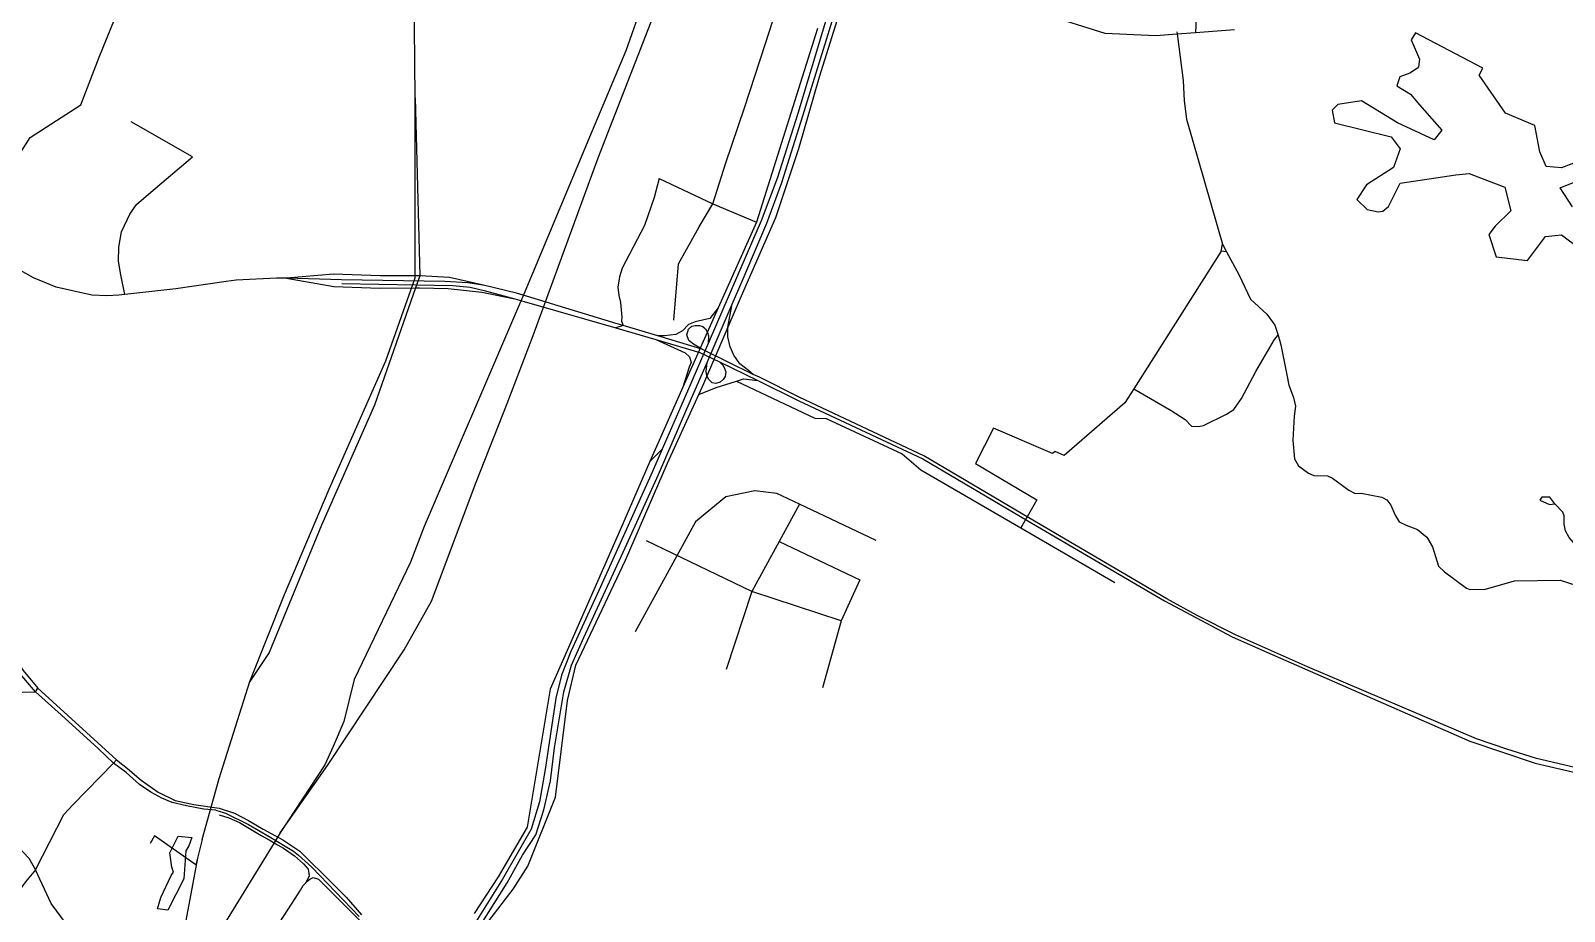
# Model space of a CAD drawing. Header units: millimetres. Extents: x 170 to 95391, y -643 to 69125.
# Drawn here: x 53792 to 59911, y 27543 to 31054 of the extents above; entities that cross this region are included whole.
import ezdxf

# ---------------------------------------------------------------- set-up
doc = ezdxf.new("R2010")
doc.units = ezdxf.units.MM
for name, color, linetype in [('railways', 4, 'Continuous'), ('roads_1', 1, 'Continuous'), ('roads_2', 2, 'Continuous'), ('roads_3', 3, 'Continuous'), ('water', 7, 'Continuous')]:
    doc.layers.add(name, color=color, linetype=linetype)

msp = doc.modelspace()

# ---------------------------------------------------------------- linework, layer by layer
at = {"layer": 'railways'}
for points in [[(56313.59, 31389.76), (56166.51, 30974.53), (56032.48, 30655.35), (55763.35, 30012.87), (55722.51, 29917), (55361.75, 29077.71), (55307.19, 28935.7), (55082.76, 28467.55), (55041.21, 28300.52), (54998.69, 28199.78), (54965.74, 28127.42), (54787.17, 27855.88)], [(56056.33, 30547.85), (56115.41, 30697.16), (56286.54, 31137.7)], [(54787.17, 27855.88), (54976.2, 28124.86), (55282.01, 28586.2), (55391.98, 28779.25), (55569.91, 29254.19), (55693.92, 29567.99), (55796.84, 29838.74), (55936.14, 30220.84), (56056.33, 30547.85)], [(54787.17, 27855.88), (54763.83, 27815.95)], [(54763.83, 27815.95), (54547.19, 27463.96), (54209.61, 26900.86), (54171.32, 26845.49), (54126.49, 26792.62), (54106.59, 26773.13), (54040.35, 26720.43), (53984.92, 26681.56), (53923.81, 26654.19), (53856.97, 26628.52), (53791.86, 26615.93), (52691.52, 26482.94), (52313.5, 26440.08), (52236.11, 26434.97), (52164.55, 26437.16), (51341.7, 26538.73)]]:
    msp.add_lwpolyline(points, dxfattribs=at)
at = {"layer": 'roads_1'}
for points in [[(55729.92, 30007.55), (55603.55, 30038.42), (55536.99, 30048.75), (55444.1, 30054.37), (55032.86, 30060.57), (54813.47, 30068.02), (54773.15, 30067.76), (54612.41, 30059.96), (54572.06, 30054.63), (54371.41, 30025.68), (54168.34, 30002.52), (54144.1, 29999.76), (54095.82, 29997.31), (54035.65, 29999.47), (53893.96, 30031.66), (53803.97, 30068.51), (53627.59, 30167.07)], [(55033.57, 30045.83), (55476.88, 30038.57), (55545.1, 30032.31), (55600.93, 30018.8), (55723.25, 29985.5)], [(55723.25, 29985.5), (55761.66, 29974.47)], [(55770.17, 29995.33), (55729.92, 30007.55)], [(60174.17, 28064.81), (59799.56, 28152.49), (59681.23, 28189.63), (59560.28, 28231.22), (58886.84, 28518.47), (58598.67, 28645.66), (58445.84, 28722.31), (58324.81, 28789.28), (57774.98, 29111.94), (57355.6, 29359.31), (56860.62, 29591.92), (56699.58, 29673.38), (56674.63, 29683.42), (56469.96, 29784.7), (56293.85, 29837.21), (56156.12, 29878.28), (56132.49, 29885.33), (55770.17, 29995.33)], [(55761.66, 29974.47), (56126.83, 29869.59), (56286.29, 29822.87), (56461.53, 29771.52), (56540, 29733.69), (56693.99, 29659.45), (56856.79, 29578.77), (57351.6, 29346.65), (57770.48, 29100.66), (58316.15, 28780.61), (58585.94, 28636.87), (58723.71, 28575.88), (59534.09, 28221.7), (59794.47, 28133.55), (60537.92, 27960.43), (60824.67, 27870.23), (61106.36, 27785.85), (61320.97, 27740.31), (61632.17, 27683.87), (62027.11, 27616.1), (62108.25, 27601.2), (62170.37, 27587.98), (62240.82, 27569.73), (62317.68, 27548.57)], [(56597.35, 29759.98), (56583.29, 29794), (56573.74, 29833.31), (56574.03, 29871.67), (56591.64, 29963.83)], [(56410.31, 29841.19), (56416.22, 29863.81), (56430.71, 29876.49), (56444.02, 29879.31), (56460.98, 29878.67), (56474.32, 29874.48), (56484.61, 29865.85), (56492.72, 29850.44), (56496.21, 29837.63), (56494.95, 29807.55)], [(56469.96, 29784.7), (56437.28, 29804.16), (56418.36, 29818.63), (56410.31, 29841.19)], [(56674.63, 29683.42), (56656.09, 29699.32), (56621.25, 29726.55), (56597.35, 29759.98)], [(56566, 29693.72), (56562.77, 29675.83), (56555.49, 29664.13), (56543.59, 29652.96), (56525.63, 29647.62), (56511.69, 29650.13), (56498.5, 29663.17), (56489.35, 29678.08), (56487.35, 29695.33), (56490.66, 29731.63)], [(56540, 29733.69), (56553.86, 29720.41), (56559.01, 29711.31), (56566, 29693.72)], [(56458, 29603.39), (56527.45, 29631.6), (56607.73, 29657.3), (56636.71, 29666.58), (56693.99, 29659.45)]]:
    msp.add_lwpolyline(points, dxfattribs=at)
at = {"layer": 'roads_2'}
for points in [[(57264.47, 32064.88), (57072.76, 31450.52), (56959.95, 31077.99), (56852.42, 30724.83), (56772.37, 30469.68), (56707.31, 30296.26), (56608.72, 30069.37)], [(56631.46, 30055.39), (56729.86, 30286.88), (56789.68, 30449.09), (56872.91, 30715.48), (57038.34, 31248.23), (57098.37, 31439.08), (57291.19, 32063.66)], [(59727.44, 31744.93), (58957.59, 31740.77), (58522.57, 31741.48), (58468.73, 31688.69), (58440.15, 31047.71)], [(55325.69, 30786.12), (55322.82, 31213.75), (55306.91, 31394.95)], [(56358.42, 29900.46), (56376.58, 30125.4), (56459.94, 30272.09), (56514.1, 30363.76), (56565.71, 30527.06), (56640.37, 30747.47), (56724.55, 31003.61), (56837.23, 31353.69)], [(55568.49, 27437.77), (55716.84, 27631.48), (55776.17, 27723.33), (55886.76, 27998.27), (55933.91, 28383.68), (55967.89, 28524.67), (56165.43, 28943.71), (56332.89, 29330.22), (56458, 29603.39), (56478.22, 29648.29), (56627.89, 29997.1), (56764.94, 30310.11), (56856.46, 30584.67), (56938.81, 30870.49), (57053.62, 31235.86)], [(56932.04, 31063.84), (56688.09, 30290.47), (56587.4, 30065.45), (56535.33, 29948.73), (56394.64, 29633.31), (56262.57, 29337.25), (56145.8, 29066.59), (55865.35, 28428.19), (55772.72, 27878.49), (55657.98, 27680.23), (55561.31, 27534.82)], [(54666.09, 28459.46), (54804.79, 28806.16), (54983.59, 29226.97), (55209.12, 29738.34), (55326.36, 30068.96), (55325.69, 30786.12)], [(56299.33, 30465.03), (56280.35, 30388.83), (56240.64, 30278.3), (56152.78, 30107.43), (56140.96, 30073.51), (56134.66, 30032.03), (56138.58, 29998.07), (56146.09, 29970.13), (56150.28, 29912.81), (56149.06, 29896.62), (56156.12, 29878.28), (56126.83, 29869.59)], [(56299.33, 30465.03), (56514.1, 30363.76), (56688.09, 30290.47)], [(55603.55, 30038.42), (55463.54, 30070.4), (55345.35, 30077.45), (55185.98, 30076.63), (55000.96, 30083.16), (54813.47, 30068.02)], [(54813.47, 30068.02), (55002.06, 30034.93), (55185.25, 30028.46), (55327.4, 30029.18), (55344.04, 30029.28), (55458.56, 30026.53), (55591.78, 30012.13), (55723.25, 29985.5)], [(56608.72, 30069.37), (56494.95, 29807.55), (56385.9, 29556.61)], [(56410.38, 29547.03), (56490.66, 29731.63), (56591.64, 29963.83), (56631.46, 30055.39)], [(56385.9, 29556.61), (56311.7, 29385.85), (56273.04, 29296.9), (56059.67, 28822.74), (55947.75, 28579.37), (55909.67, 28484.21), (55887.76, 28393.27), (55845.48, 28108.11), (55822.9, 27979.34), (55789.15, 27870.11), (55736.81, 27780.25), (55674.74, 27670.72)], [(55693.57, 27656.6), (55754.3, 27766.71), (55807.5, 27848.48), (55840.13, 27947.49), (55865.7, 28063.95), (55882.13, 28194.81), (55918.79, 28417.59), (55949.36, 28525.16), (55999.63, 28634.92), (56163.79, 28992.82), (56296.61, 29285.46), (56410.38, 29547.03)], [(56262.57, 29337.25), (56311.7, 29385.85)], [(53147.46, 29289.94), (53263, 29210.89), (53332.72, 29146.09), (53406.46, 29055.46), (53428, 29020.16), (53569.77, 28799.98), (53630.39, 28697.23), (53762.41, 28503.06), (53820.13, 28432.33), (54135.24, 28147.18), (54179, 28112.2), (54233.48, 28065.43), (54300.82, 28017.78), (54368.55, 27985.32), (54442.52, 27969.55), (54543.92, 27954.7), (54605.87, 27934.26), (54660.74, 27904.88), (54720.13, 27871.17)], [(54530.45, 27946.31), (54483.18, 27950.25), (54413.34, 27963.07), (54356.89, 27976.82), (54314.87, 27994.54), (54271.34, 28017.91), (54226.33, 28048.95), (54172.72, 28096.43), (54122.72, 28134.39), (54060.85, 28192.48), (53913.81, 28326.64), (53811.33, 28417.67), (53803.32, 28427.11), (53749.02, 28491.14)], [(54544.76, 28073.12), (54666.09, 28459.46)], [(54476.62, 27829.56), (54544.76, 28073.12)], [(54530.45, 27946.31), (54547.66, 27940.48), (54557.6, 27938.53), (54569.44, 27934.76), (54660.62, 27889.53), (54744.06, 27840.8), (54840.97, 27782.18), (54860.32, 27767.47)], [(54543.68, 27928.31), (54582.67, 27915.72), (54625.2, 27897.48), (54711.5, 27845.8), (54743.45, 27828.01)], [(54720.13, 27871.17), (54752.38, 27853.52), (54798.47, 27828.61), (54866.51, 27782.54), (54999.7, 27651.04), (55050.72, 27598.98), (55111.91, 27529.42)], [(54476.62, 27829.56), (54458.03, 27755.42), (54403.82, 27463.2)], [(54743.45, 27828.01), (54777.24, 27808.31)], [(54777.24, 27808.31), (54801.29, 27794.3), (54844.25, 27763.78), (54881.03, 27732.29), (54899.38, 27710.66), (54901.82, 27693.76), (54902.78, 27685.05), (54889.76, 27656.76)], [(54860.32, 27767.47), (54913.76, 27719.35), (55103.4, 27522.16)], [(54443.21, 26974.83), (54757.53, 27454.39), (54846.93, 27593.89), (54868.55, 27626.98), (54880, 27645.27), (54889.76, 27656.76), (54894.11, 27661.86), (54905.57, 27671.11)], [(54905.57, 27671.11), (54918.69, 27677.85), (54940.28, 27671.41), (55161.2, 27450.12), (55205.86, 27394.65), (55212.98, 27386.84), (55243.76, 27353.06), (55311.07, 27301.47), (55379.49, 27250.42), (55430.74, 27221), (55519.39, 27193.38), (55605.54, 27176.42), (55665, 27168.9), (55729.89, 27156.45), (55768.02, 27144.75), (55837.18, 27120.86), (55974.93, 27067.65), (56067.47, 27028.92), (56140.96, 27000.1), (56214.47, 26971.83), (56286.87, 26941.4), (56407.05, 26874.75), (56425.51, 26889.01)], [(55674.74, 27670.72), (55562.1, 27489.98), (55397.33, 27240.53), (55239.97, 27001), (55177.5, 26898.46)], [(55197.33, 26887.46), (55259.87, 26991.27), (55342.71, 27117.23), (55419.84, 27233.3), (55501.64, 27358.59), (55589.25, 27491.97), (55693.57, 27656.6)]]:
    msp.add_lwpolyline(points, dxfattribs=at)
at = {"layer": 'roads_3'}
for points in [[(52344.93, 28307.47), (52345.66, 28343.01), (52344.09, 28598.23), (52349.32, 28739.39), (52415.6, 28862.26), (52482.56, 28942.97), (52536.47, 28997.8), (52676.87, 29066.26), (52796.45, 29104.19), (53003.23, 29245.81), (53015.82, 29342.5), (53264.65, 29757.58), (53387.3, 29962.19), (53536.49, 30211.06), (53547.25, 30235.16), (53601.06, 30278.73), (53697.39, 30481.8), (53789.53, 30628.39), (53853.44, 30670.12), (53992.58, 30758.79), (54065.36, 30948.77), (54144.49, 31142.02), (54214.34, 31291.16)], [(57831.72, 31121.98), (58078.32, 31045.16), (58280.98, 31035.33), (58366.4, 31042.38), (58440.15, 31047.71), (58595.83, 31058.97)], [(58365.43, 31050.02), (58366.4, 31042.38), (58390.41, 30855.91), (58394.34, 30775.13), (58403.61, 30701.86), (58547.85, 30203.49), (58563.46, 30172.43), (58611.84, 30082.27), (58658.67, 29984.57), (58723.89, 29924.46), (58756.01, 29879.71), (58770.06, 29840.37), (58779.59, 29801.81), (58804.37, 29682.38), (58811.62, 29641.58), (58830.12, 29591.62), (58838.92, 29557.6), (58833.34, 29517.64), (58828.11, 29421.08), (58834.36, 29347.82), (58850.75, 29319.03), (58889.79, 29290.06), (58912.36, 29280.84), (58966.69, 29279.68), (58986.24, 29270.48), (59051.56, 29222.45), (59076.36, 29208.69), (59100.54, 29210.78), (59183.42, 29194.32), (59202.98, 29184.37), (59219.43, 29163.12), (59236.49, 29122.24), (59252.15, 29095.71), (59280.73, 29083.42), (59325.13, 29064.98), (59362.64, 29034.52), (59385.01, 28996.63), (59409.35, 28919.45), (59433.33, 28896.64), (59520.41, 28831.84), (59534.72, 28825.71), (59596.62, 28827.52), (59712.34, 28861.4), (59894.25, 28863.11), (59957.51, 28843.02)], [(55325.69, 30786.12), (55345.35, 30077.45), (55327.4, 30029.18), (55164.54, 29561.14), (55008.26, 29209.09), (54952.43, 29083.33), (54744.29, 28574.86), (54666.09, 28459.46)], [(54168.34, 30002.52), (54151.91, 30080.46), (54143.24, 30134.84), (54143.68, 30190.64), (54154.76, 30252.01), (54187.9, 30322.27), (54214.35, 30360.9), (54271.96, 30410.23), (54437.9, 30551.85), (54192.67, 30691)], [(58541.6, 30175.61), (58194.16, 29626.52), (58157.52, 29570.93), (57915.2, 29359.9), (57879.09, 29376.02), (57869.23, 29368.54), (57633.76, 29469.17), (57561.76, 29328.57), (57806.72, 29184.11), (57789.89, 29153.29)], [(58563.46, 30172.43), (58541.6, 30175.61), (58547.85, 30203.49)], [(56535.33, 29948.73), (56501.69, 29906.97), (56442.85, 29893.08), (56416.62, 29882.72), (56392.94, 29857.64), (56365.92, 29843.51), (56320.4, 29837.07), (56293.85, 29837.21)], [(56286.29, 29822.87), (56402.88, 29770.15), (56421.32, 29753.8), (56426.85, 29731.88), (56419.89, 29713.45), (56394.64, 29633.31)], [(58194.16, 29626.52), (58342.95, 29539.37), (58397.77, 29504.25), (58423.99, 29477.65), (58450.4, 29475.93), (58471.57, 29480.31), (58563.21, 29524.92), (58592.03, 29544.32), (58622.54, 29587.86), (58680.7, 29696.12), (58754.84, 29823.11), (58770.06, 29840.37)], [(56607.73, 29657.3), (56920.21, 29508.91), (56965.78, 29508.56), (57269.52, 29367.25), (57343.96, 29303.96), (57742.14, 29072.58), (58117.19, 28854.69)], [(57166.09, 29022.12), (56859.19, 29166.58), (56769.46, 29208.8), (56681.48, 29219.57), (56566.11, 29195.16), (56506.46, 29146.75), (56445.11, 29096.65), (56204.65, 28656.9)], [(60056.28, 28830.23), (60075.25, 28844.43), (60078.39, 28861.01), (60070.28, 28889), (60060.64, 28910.96), (60044.86, 28921.63), (60032.09, 28929.27), (60026.24, 28955.74), (60021.09, 28973.13), (60000.06, 28989.13), (59948.17, 29013.66), (59930.96, 29033.41), (59915.3, 29059.94), (59910.95, 29086.39), (59910.45, 29120.35), (59905.26, 29133.97), (59873.81, 29168.17), (59852.87, 29193.98), (59821.18, 29194.96), (59812.79, 29182.19), (59851.9, 29164.54), (59873.81, 29168.17)], [(56859.19, 29166.58), (56778.48, 29018.14), (56669.98, 28818.55), (56567.69, 28507.52)], [(57789.89, 29153.29), (57742.14, 29072.58)], [(57026.49, 28701.26), (56669.98, 28818.55), (56249.75, 29020.61)], [(56778.48, 29018.14), (57100.55, 28864.19), (57026.49, 28701.26), (56951.65, 28433.83)], [(52233.39, 28315.91), (52344.93, 28307.47), (52664, 28283.34), (52942.87, 28176.76), (53290, 28169.93), (53331.21, 28179.84), (53373.31, 28214.7), (53387.53, 28226.47), (53540.93, 28380.81), (53656.38, 28414.69), (53811.33, 28417.67), (53820.13, 28432.33)], [(53373.31, 28214.7), (53389.56, 28169.01), (53406.95, 28078.82), (53467.94, 27988.29), (53566.07, 27911.8), (53619.36, 27888.86), (53695.57, 27849.39), (53784.92, 27754.55), (53811.26, 27708.36)], [(54188.28, 27096.86), (54083.42, 27258.96), (53968.04, 27446.12), (53874.01, 27573.74), (53811.26, 27708.36), (53924.06, 27929.53), (53961.29, 27969.56), (54122.72, 28134.39), (54135.24, 28147.18)], [(54476.62, 27829.56), (54458.03, 27755.42), (54451.15, 27727.94), (54286.44, 27843.76), (54268.72, 27813.2)], [(53811.26, 27708.36), (53771.33, 27660.82), (53721.68, 27591.11), (53709.68, 27570.93), (53656.96, 27500.55), (53637.39, 27464.59), (53590.07, 27297.62), (53563.56, 27187.21), (53545.79, 27113.24), (53677.14, 27069.59)]]:
    msp.add_lwpolyline(points, dxfattribs=at)
at = {"layer": 'water'}
for points in [[(60014.97, 30551.34), (59899.51, 30508.18), (59838.56, 30512.51), (59813.59, 30571.21), (59793.5, 30676.52), (59675.93, 30725.66), (59570.83, 30877.62), (59586.14, 30904.68), (59317.04, 31045.84), (59299.4, 31017.71), (59333.08, 30940.95), (59329.46, 30910.07), (59325.31, 30904.99), (59294.32, 30884.76), (59255.45, 30869.91), (59242.86, 30835.21), (59297.82, 30800.85), (59333.81, 30758.85), (59422.2, 30657.74), (59392.1, 30619.08), (59245.89, 30686.85), (59102.28, 30774.66), (59007.9, 30760.21), (58984.81, 30737.67), (58994, 30687.68), (59220.5, 30631.59), (59256.13, 30583.25), (59230.19, 30508.96), (59122.46, 30439.98), (59082.95, 30380.93), (59125.12, 30340.93), (59167.93, 30332.23), (59167.93, 30332.23), (59186.46, 30335.17), (59209.52, 30353.62), (59230.39, 30395.5), (59256.46, 30446.37), (59478.49, 30480.35), (59531.99, 30485.07), (59673.47, 30430.84), (59697.46, 30336.55), (59635.33, 30275.62), (59609.38, 30242.05), (59638.55, 30152.83), (59763.88, 30138.62), (59835.51, 30233.24), (59900.33, 30239.94), (59973.25, 30185.39)], [(59944.32, 30352.15), (59894.5, 30428.22), (60017.2, 30476.44)]]:
    msp.add_lwpolyline(points, dxfattribs=at)
msp.add_lwpolyline([(54298.26, 27552.98), (54311.78, 27598.73), (54352.77, 27685.18), (54362.14, 27698.87), (54355.5, 27719.55), (54347.9, 27775.76), (54380.17, 27842.05), (54434.69, 27837.58), (54423.22, 27804.21), (54411.12, 27783.79), (54402.85, 27672.51), (54339.35, 27546.93), (54298.26, 27552.98)], close=True, dxfattribs=at)

doc.saveas('drawing.dxf')
